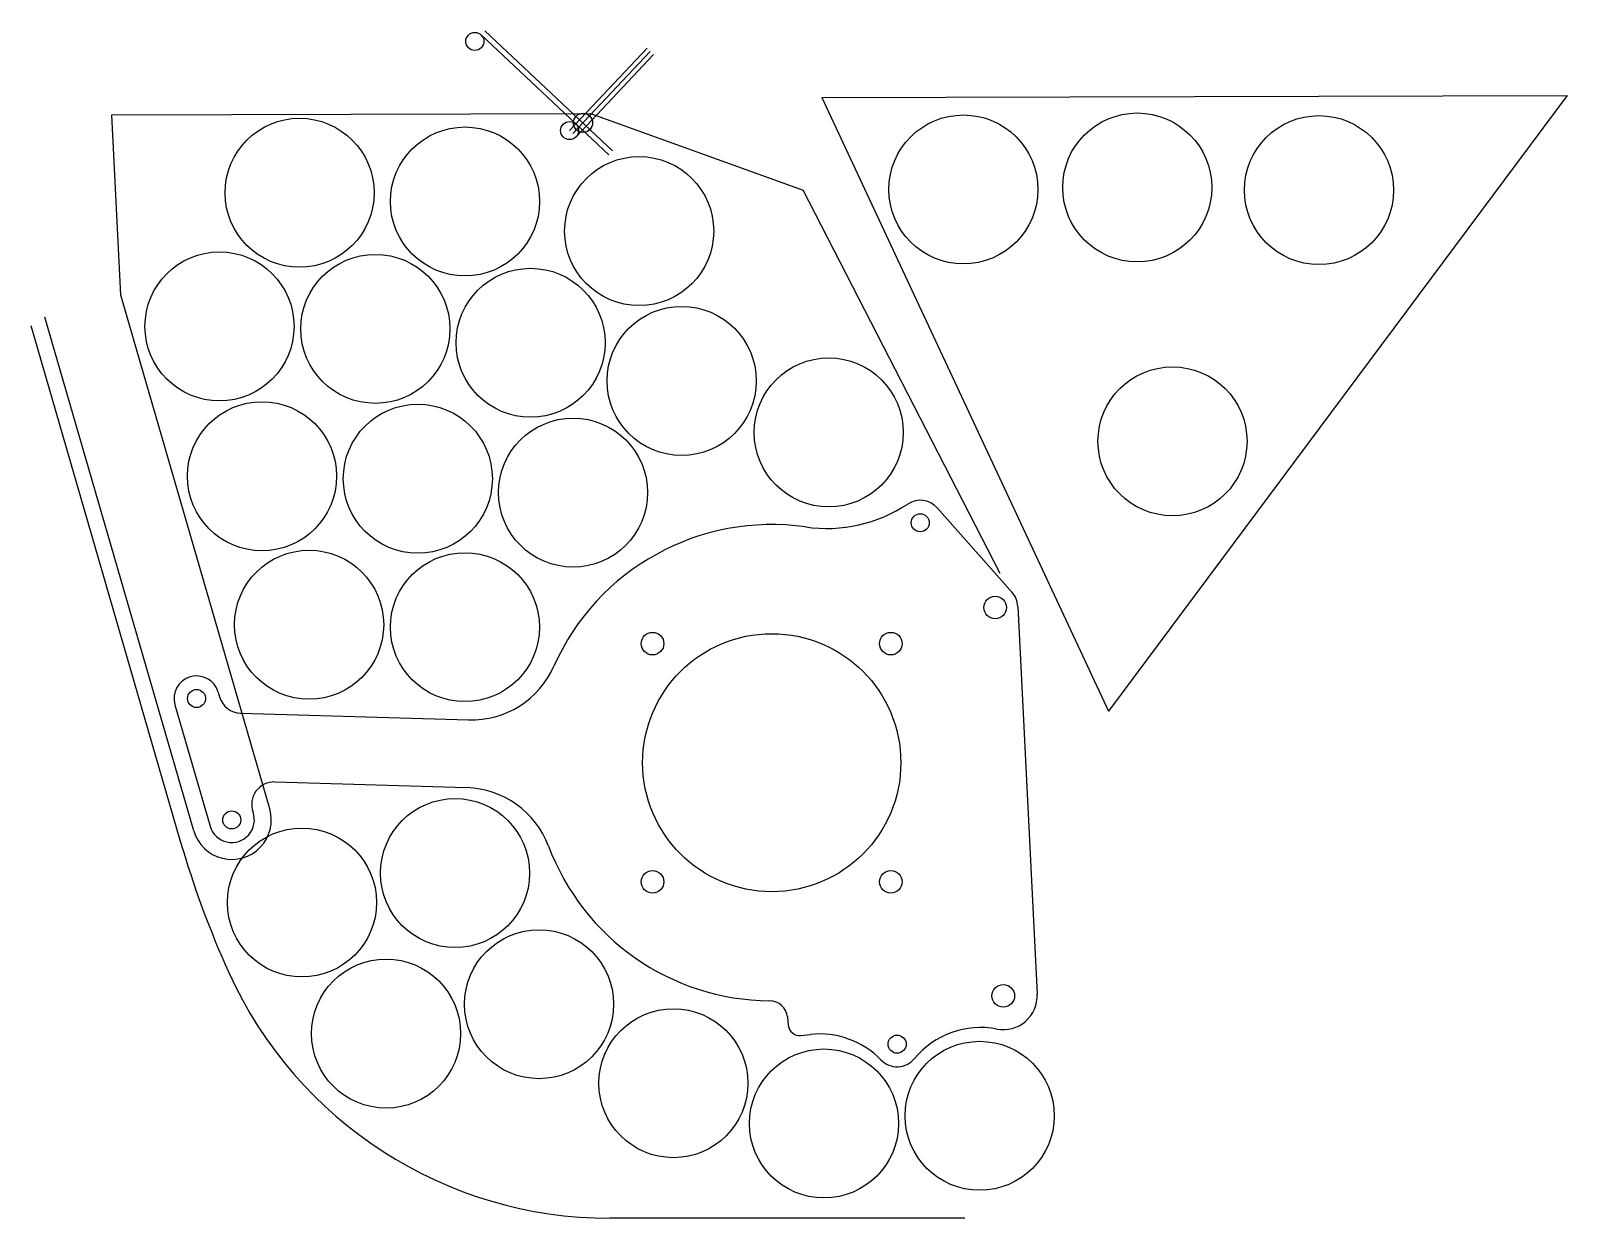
# Model space of a CAD drawing. Extents: x -328 to 352, y -159 to 367.
import ezdxf

# ---------------------------------------------------------------- set-up
doc = ezdxf.new("R2010")
doc.units = 0
doc.header["$MEASUREMENT"] = 0
doc.layers.get('0').update_dxf_attribs({"true_color": 0xffffff})
for name, color, linetype, true_color in [('Sketch', 7, 'Continuous', 0xffffff), ('Sketch001', 7, 'Continuous', 0xffffff), ('Sketch002', 7, 'Continuous', 0xffffff)]:
    doc.layers.add(name, color=color, linetype=linetype, true_color=true_color)

msp = doc.modelspace()

# ---------------------------------------------------------------- linework, layer by layer
for p, q in [((-128.72, 364.84), (-72.19, 311.64)), ((-127.01, 366.66), (-70.48, 313.46)), ((-89.5, 322.43), (-55.23, 358.85)), ((-88.04, 321.06), (-53.78, 357.48)), ((-86.59, 319.69), (-52.32, 356.11))]:
    msp.add_line(p, q)
msp.add_circle((-83.59, 325.8), 4.25)
at = {"layer": 'Sketch'}
for p, q in [((22.19, 337.04), (352.19, 337.94)), ((22.19, 337.04), (149.15, 65.22)), ((352.19, 337.94), (149.15, 65.22)), ((-292.22, 329.42), (-80.22, 330)), ((-288.25, 249.52), (-292.22, 329.42)), ((-80.22, 330), (13.85, 296.08)), ((101.07, 126.16), (13.85, 296.08)), ((-222.25, 21.9), (-288.25, 249.52)), ((-255.86, 12.15), (-321.86, 239.78))]:
    msp.add_line(p, q, dxfattribs=at)
for centre, radius in [((-131.46, 361.92), 4), ((-89.5, 322.43), 4), ((98.94, 111.13), 5), ((-254.65, 70.81), 4), ((-239.06, 17.02), 4), ((102.5, -60.89), 5)]:
    msp.add_circle(centre, radius, dxfattribs=at)
msp.add_arc((-239.06, 17.02), 17.5, 196.169, 16.1694, dxfattribs=at)
at = {"layer": 'Sketch001'}
for p, q in [((73.19, 155.27, -36), (106.42, 117.76, -36)), ((108.93, 111.63, -36), (117.48, -60.14, -36)), ((-245.05, 73.59, -36), (-244.44, 71.5, -36)), ((-264.25, 68.02, -36), (-248.66, 14.24, -36)), ((-235.13, 64.29, -36), (-134.22, 61.32, -36)), ((-219.96, 33.83, -36), (-135.1, 31.33, -36)), ((6.92, -70.29, -36), (7.32, -74.01, -36)), ((12.82, -78.46, -36), (17.08, -78, -36))]:
    msp.add_line(p, q, dxfattribs=at)
for centre, radius in [((65.71, 148.64), 4), ((98.94, 111.13), 5), ((-52.76, 95.12), 5), ((-0.01, 42.37), 57.15), ((52.74, 95.12), 5), ((-254.65, 70.81), 4), ((-239.06, 17.02), 4), ((-52.76, -10.38), 5), ((52.74, -10.38), 5), ((102.5, -60.89), 5), ((55.51, -82.33), 4)]:
    msp.add_circle(centre, radius, dxfattribs=at)
for centre, radius, start, end in [((24.24, 211.13, -36), 65, 261.821, 303.5641), ((65.71, 148.64, -36), 10, 41.5421, 123.564), ((-0.01, 42.37, -36), 105.5, 81.821, 156.104), ((98.94, 111.13, -36), 10, 2.85178, 41.5421), ((-133.04, 101.3, -36), 40, 268.3142, 336.1039), ((-254.65, 70.81, -36), 10, 16.1694, 196.169), ((-234.84, 74.29, -36), 10, 196.169, 268.3142), ((-220.25, 23.84, -36), 10, 88.3142, 199.914), ((-136.28, -8.65, -36), 40, 20.5245, 88.3142), ((-239.06, 17.02, -36), 10, 196.169, 19.9138), ((-0.01, 42.37, -36), 105.5, 200.524, 269.4844), ((102.5, -60.89, -36), 15, 259.115, 2.85178), ((-1.03, -71.13, -36), 8, 6.06135, 89.4844), ((12.29, -73.48, -36), 5, 186.061, 276.0613), ((21.1, -115.79, -36), 38, 44.1911, 96.0613), ((92.49, -112.93, -36), 38, 79.1148, 140.391), ((55.51, -82.33, -36), 10, 224.191, 320.391)]:
    msp.add_arc(centre, radius, start, end, dxfattribs=at)
at = {"layer": 'Sketch002'}
for p, q in [((-328.08, 236.08), (-261.85, 7.67)), ((85.51, -159.47), (-71.75, -159.47))]:
    msp.add_line(p, q, dxfattribs=at)
for centre, radius in [((-209.06, 294.86), 33), ((84.83, 296.33), 33), ((161.79, 297.2), 33), ((242.27, 296.04), 33), ((-135.81, 291), 33), ((-89.5, 322.43), 4), ((-58.71, 277.88), 33), ((-244.5, 235.65), 33), ((-175.51, 234.56), 33), ((-106.79, 228.4), 33), ((-39.89, 211.5), 33), ((25.24, 188.7), 33), ((177.41, 184.75), 33), ((-225.69, 169.27), 33), ((-156.7, 168.18), 33), ((-87.97, 162.01), 33), ((-204.82, 103.5), 33), ((-135.83, 102.41), 33), ((-140.23, -6.53), 33), ((-207.99, -19.57), 33), ((-103, -64.62), 33), ((-170.76, -77.66), 33), ((-43.53, -99.62), 33), ((92.04, -114.06), 33), ((23.12, -117.47), 33)]:
    msp.add_circle(centre, radius, dxfattribs=at)
for centre, radius, start, end in [((158.43, 129.53), 437.6, 196.169, 204.311), ((-71.75, 25.55), 185.01, 204.311, 270)]:
    msp.add_arc(centre, radius, start, end, dxfattribs=at)

doc.saveas('drawing.dxf')
